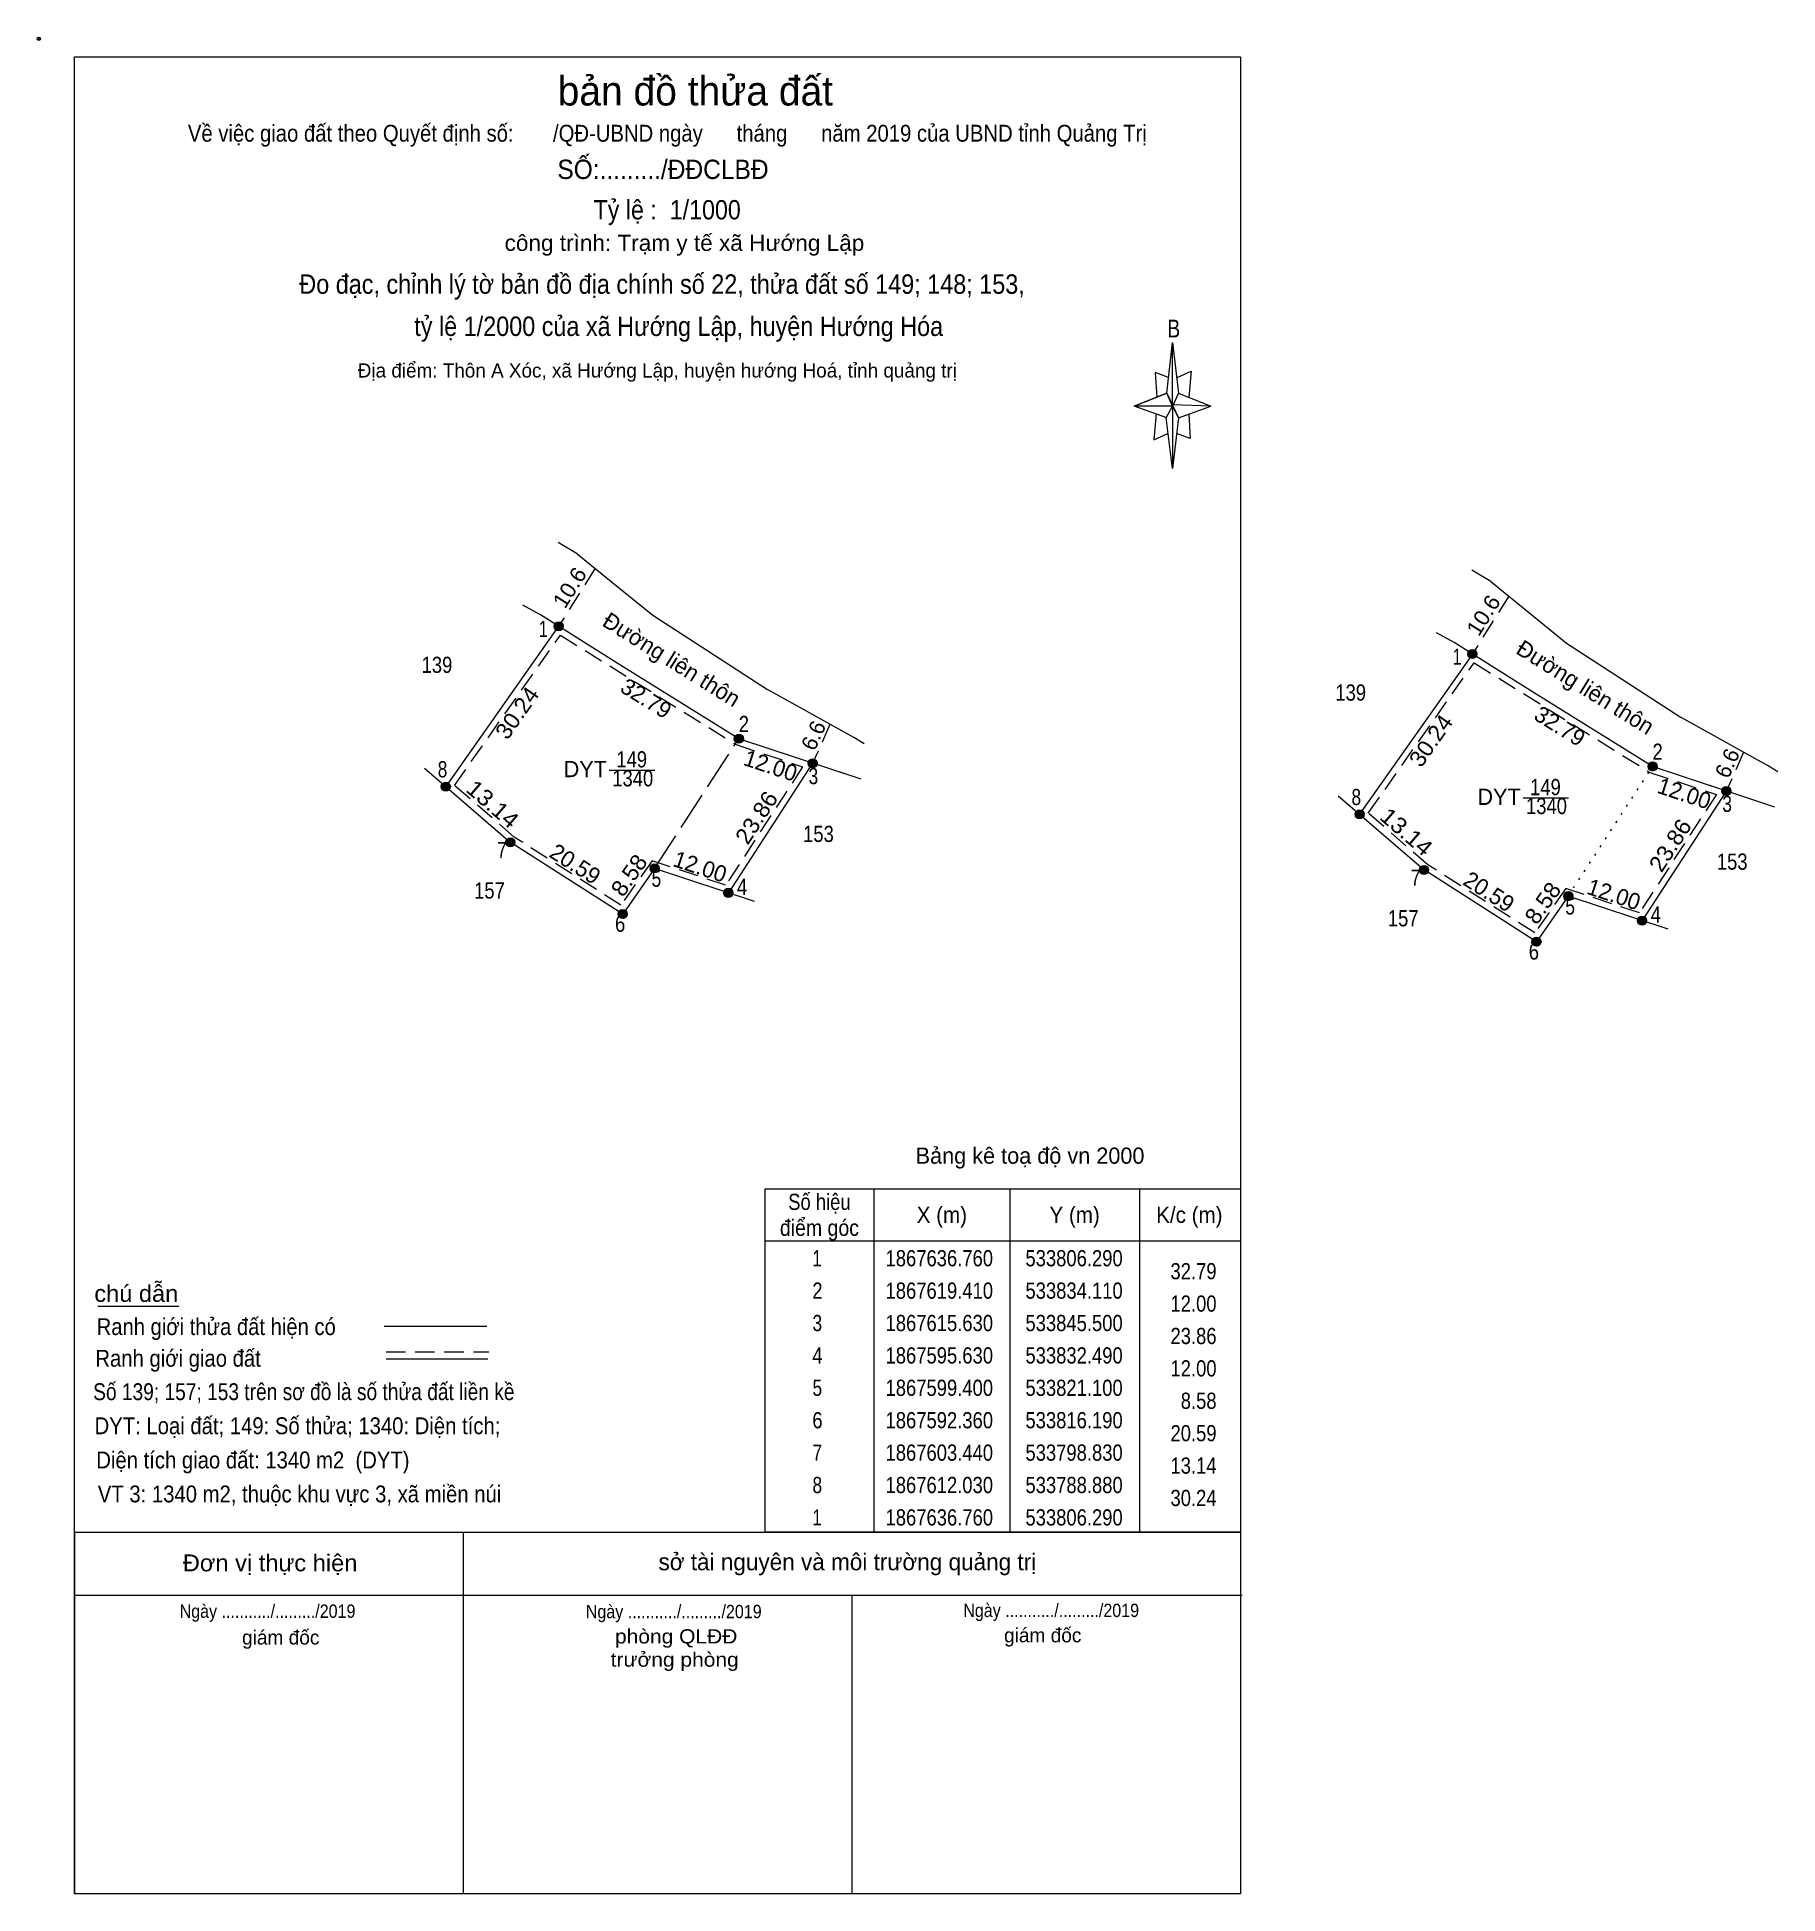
# Model space of a CAD drawing. Header units: metres. Extents: x 533585 to 533853, y 1867445 to 1867732.
import ezdxf
from ezdxf.enums import TextEntityAlignment as Align

# ---------------------------------------------------------------- set-up
doc = ezdxf.new("R2010")
doc.units = ezdxf.units.M
doc.header["$PDMODE"] = 32
doc.header["$PDSIZE"] = 0.5
for name, pattern in [('DOTTED', [1.5, 0.3, -1.2]), ('LONG_DASHED', [7.5, 6, -1.5]), ('MEDIUM_DASHED', [4.5, 3, -1.5])]:
    doc.linetypes.add(name, pattern=pattern)
for name, color, linetype, lineweight in [('1', 7, 'MEDIUM_DASHED', 13), ('10', 7, 'Continuous', 13), ('17', 7, 'Continuous', 13), ('23', 7, 'Continuous', 13), ('6', 7, 'Continuous', 13), ('61', 7, 'Continuous', 13), ('63', 7, 'Continuous', 13)]:
    doc.layers.add(name, color=color, linetype=linetype, lineweight=lineweight)

msp = doc.modelspace()

# ---------------------------------------------------------------- hatches: boundary and pattern name
at = {"layer": '63'}
for points in [[(533665.95, 1867641.04, 1), (533664.55, 1867641.04, 1)], [(533806.99, 1867636.76, 1), (533805.59, 1867636.76, 1)], [(533693.77, 1867623.69, 1), (533692.37, 1867623.69, 1)], [(533705.16, 1867619.91, 1), (533703.76, 1867619.91, 1)], [(533834.81, 1867619.41, 1), (533833.41, 1867619.41, 1)], [(533648.54, 1867616.31, 1), (533647.14, 1867616.31, 1)], [(533846.2, 1867615.63, 1), (533844.8, 1867615.63, 1)], [(533789.58, 1867612.03, 1), (533788.18, 1867612.03, 1)], [(533658.49, 1867607.72, 1), (533657.09, 1867607.72, 1)], [(533680.76, 1867603.68, 1), (533679.36, 1867603.68, 1)], [(533799.53, 1867603.44, 1), (533798.13, 1867603.44, 1)], [(533692.15, 1867599.91, 1), (533690.75, 1867599.91, 1)], [(533821.8, 1867599.4, 1), (533820.4, 1867599.4, 1)], [(533675.85, 1867596.64, 1), (533674.45, 1867596.64, 1)], [(533833.19, 1867595.63, 1), (533831.79, 1867595.63, 1)], [(533816.89, 1867592.36, 1), (533815.49, 1867592.36, 1)]]:
    msp.add_hatch(color=256, dxfattribs=at).paths.add_polyline_path(points)

# ---------------------------------------------------------------- linework, layer by layer
at = {"layer": '1'}
for points in [[(533665.52, 1867639.69), (533692.64, 1867622.78), (533702.92, 1867619.37), (533691.03, 1867601.1), (533679.67, 1867604.86), (533674.88, 1867598), (533658.39, 1867608.52), (533649.18, 1867616.48)], [(533806.56, 1867635.41), (533833.68, 1867618.5), (533843.96, 1867615.09), (533832.07, 1867596.82), (533820.71, 1867600.58), (533815.92, 1867593.72), (533799.43, 1867604.24), (533790.22, 1867612.2)]]:
    msp.add_lwpolyline(points, close=True, dxfattribs=at)
at = {"layer": '10'}
for p, q in [((533668.12, 1867652.23), (533665.18, 1867653.98)), ((533668.12, 1867652.23), (533673.36, 1867647.97)), ((533809.16, 1867647.95), (533806.22, 1867649.7)), ((533809.16, 1867647.95), (533814.4, 1867643.69)), ((533662.47, 1867642.8), (533659.73, 1867644.29)), ((533665.25, 1867641.04), (533647.84, 1867616.31)), ((533803.51, 1867638.52), (533800.77, 1867640.01)), ((533806.29, 1867636.76), (533788.88, 1867612.03)), ((533710.82, 1867623.86), (533697.47, 1867631.27)), ((533851.86, 1867619.58), (533838.51, 1867626.99)), ((533710.54, 1867617.89), (533693.07, 1867623.69)), ((533712.41, 1867622.88), (533710.82, 1867623.86)), ((533644.54, 1867619.16), (533657.79, 1867607.72)), ((533704.46, 1867619.91), (533691.45, 1867599.91)), ((533851.58, 1867613.61), (533834.11, 1867619.41)), ((533853.45, 1867618.6), (533851.86, 1867619.58)), ((533845.5, 1867615.63), (533832.49, 1867595.63)), ((533785.58, 1867614.88), (533798.83, 1867603.44)), ((533695.5, 1867598.57), (533680.06, 1867603.68)), ((533836.54, 1867594.29), (533821.1, 1867599.4))]:
    msp.add_line(p, q, dxfattribs=at)
at = {"layer": '10', "linetype": 'MEDIUM_DASHED'}
for p, q in [((533670.88, 1867649.99), (533665.25, 1867641.04)), ((533811.92, 1867645.71), (533806.29, 1867636.76)), ((533707.13, 1867625.91), (533704.46, 1867619.91)), ((533848.17, 1867621.63), (533845.5, 1867615.63))]:
    msp.add_line(p, q, dxfattribs=at)
at = {"layer": '10', "linetype": 'LONG_DASHED'}
msp.add_line((533680.06, 1867603.68), (533693.07, 1867623.69), dxfattribs=at)
at = {"layer": '10', "linetype": 'DOTTED'}
msp.add_line((533821.1, 1867599.4), (533834.11, 1867619.41), dxfattribs=at)
at = {"layer": '10'}
for points in [[(533673.36, 1867647.97), (533679.79, 1867642.74), (533697.47, 1867631.27)], [(533693.07, 1867623.69), (533674.7, 1867635.12), (533662.47, 1867642.8)], [(533814.4, 1867643.69), (533820.83, 1867638.46), (533838.51, 1867626.99)], [(533834.11, 1867619.41), (533815.74, 1867630.84), (533803.51, 1867638.52)], [(533680.06, 1867603.68), (533675.15, 1867596.64), (533657.79, 1867607.72)], [(533821.1, 1867599.4), (533816.19, 1867592.36), (533798.83, 1867603.44)]]:
    msp.add_lwpolyline(points, dxfattribs=at)
at = {"layer": '17'}
msp.add_line((533594.11, 1867536.1), (533606.61, 1867536.1), dxfattribs=at)
at = {"layer": '23'}
for p, q in [((533668.12, 1867652.23), (533673.36, 1867647.97)), ((533809.16, 1867647.95), (533814.4, 1867643.69)), ((533710.82, 1867623.86), (533697.47, 1867631.27)), ((533851.86, 1867619.58), (533838.51, 1867626.99))]:
    msp.add_line(p, q, dxfattribs=at)
for points in [[(533673.36, 1867647.97), (533679.79, 1867642.74), (533697.47, 1867631.27)], [(533711.93, 1867617.43), (533693.07, 1867623.69), (533674.7, 1867635.12), (533662.47, 1867642.8)], [(533814.4, 1867643.69), (533820.83, 1867638.46), (533838.51, 1867626.99)], [(533852.97, 1867613.15), (533834.11, 1867619.41), (533815.74, 1867630.84), (533803.51, 1867638.52)]]:
    msp.add_lwpolyline(points, dxfattribs=at)
at = {"layer": '6'}
for p, q in [((533638.35, 1867533.04), (533654.17, 1867533.04)), ((533638.61, 1867528), (533654.35, 1867528))]:
    msp.add_line(p, q, dxfattribs=at)
at = {"layer": '6', "linetype": 'MEDIUM_DASHED'}
msp.add_line((533638.61, 1867529.06), (533654.49, 1867529.06), dxfattribs=at)
at = {"layer": '61'}
for p, q in [((533759.11, 1867677.02), (533760.01, 1867684.82)), ((533760.91, 1867677.02), (533765.91, 1867675.02)), ((533759.11, 1867673.22), (533754.11, 1867675.02)), ((533760.91, 1867673.22), (533760.01, 1867665.42)), ((533762.51, 1867673.82), (533762.71, 1867670.02)), ((533762.71, 1867670.02), (533760.61, 1867670.82)), ((533590.51, 1867501.22), (533770.51, 1867501.22)), ((533590.51, 1867501.22), (533590.51, 1867445.42)), ((533650.51, 1867501.22), (533650.51, 1867445.42)), ((533590.51, 1867491.54), (533770.75, 1867491.54)), ((533591.13, 1867491.54), (533770.75, 1867491.54)), ((533710.51, 1867491.54), (533710.51, 1867445.42))]:
    msp.add_line(p, q, dxfattribs=at)
for points in [[(533590.51, 1867728.92), (533770.51, 1867728.92), (533770.51, 1867445.42), (533590.51, 1867445.42)], [(533760.01, 1867684.82), (533760.91, 1867677.02), (533760.01, 1867675.02)], [(533760.01, 1867675.02), (533754.11, 1867675.02), (533759.11, 1867677.02), (533760.91, 1867673.22), (533765.91, 1867675.02), (533760.01, 1867675.22)], [(533760.01, 1867675.02), (533760.01, 1867665.42), (533759.01, 1867673.22)]]:
    msp.add_lwpolyline(points, close=True, dxfattribs=at)
for points in [[(533759.41, 1867679.42), (533757.31, 1867680.22), (533757.61, 1867676.42)], [(533760.71, 1867679.42), (533762.91, 1867680.42), (533762.51, 1867676.42)], [(533760.01, 1867675.02), (533759.11, 1867677.02), (533754.11, 1867675.02)], [(533757.51, 1867673.82), (533757.11, 1867669.82), (533759.31, 1867670.82)], [(533760.01, 1867675.02), (533760.91, 1867673.22), (533765.91, 1867675.02)]]:
    msp.add_lwpolyline(points, dxfattribs=at)
msp.add_point((533585.01, 1867731.72), dxfattribs=at)
at = {"layer": '63'}
for p, q in [((533673.08, 1867618.86), (533680.09, 1867618.86)), ((533814.12, 1867614.58), (533821.13, 1867614.58)), ((533713.91, 1867554.22), (533713.91, 1867501.22)), ((533734.91, 1867554.22), (533734.91, 1867501.22)), ((533754.91, 1867554.22), (533754.91, 1867501.22)), ((533697.11, 1867546.22), (533770.51, 1867546.22))]:
    msp.add_line(p, q, dxfattribs=at)
msp.add_lwpolyline([(533697.11, 1867554.22), (533770.51, 1867554.22), (533770.51, 1867501.22), (533697.11, 1867501.22)], close=True, dxfattribs=at)
for centre in [(533665.25, 1867641.04), (533806.29, 1867636.76), (533693.07, 1867623.69), (533704.46, 1867619.91), (533834.11, 1867619.41), (533647.84, 1867616.31), (533845.5, 1867615.63), (533788.88, 1867612.03), (533657.79, 1867607.72), (533680.06, 1867603.68), (533798.83, 1867603.44), (533691.45, 1867599.91), (533821.1, 1867599.4), (533675.15, 1867596.64), (533832.49, 1867595.63), (533816.19, 1867592.36)]:
    msp.add_circle(centre, 0.7, dxfattribs=at)

# ---------------------------------------------------------------- texts
at = {"layer": '1', "width": 0.85}
for s, p in [('149', (533676.535, 1867619.26)), ('1340', (533676.695, 1867616.34)), ('149', (533817.575, 1867614.98)), ('1340', (533817.735, 1867612.06))]:
    msp.add_text(s, height=2.5, dxfattribs=at).set_placement(p, align=Align.CENTER)
at = {"layer": '1'}
for p in [(533669.375, 1867617.76), (533810.415, 1867613.48)]:
    msp.add_text('DYT', height=2.5, dxfattribs=at).set_placement(p, align=Align.CENTER)
at = {"layer": '6'}
for s, height, width, p in [('chú dẫn', 2.592, 1.05, (533593.59, 1867536.78)), ('Ranh giới thửa đất hiện có ', 2.592, 0.9, (533593.95, 1867531.66)), ('Ranh giới giao đất', 2.6, 0.9, (533593.75, 1867526.78)), ('Số 139; 157; 153 trên sơ đồ là số thửa đất liền kề', 2.6, 0.85, (533593.41, 1867521.62)), ('DYT: Loại đất; 149: Số thửa; 1340: Diện tích;', 2.6, 0.9, (533593.63, 1867516.36)), ('Diện tích giao đất: 1340 m2  (DYT)', 2.6, 0.9, (533593.89, 1867511.08)), ('VT 3: 1340 m2, thuộc khu vực 3, xã miền núi', 2.6, 0.9, (533594.13, 1867505.84))]:
    msp.add_text(s, height=height, dxfattribs=dict(at, width=width)).set_placement(p)
at = {"layer": '61'}
for s, height, p in [('bản đồ thửa đất', 4.5, (533686.36, 1867721.42)), ('Địa điểm: Thôn A Xóc, xã Hướng Lập, huyện hướng Hoá, tỉnh quảng trị', 2.18, (533680.49, 1867679.44)), ('sở tài nguyên và môi trường quảng trị', 2.6, (533709.82, 1867495.36)), ('giám đốc', 2.2, (533739.98, 1867484.24)), ('giám đốc', 2.2, (533622.36, 1867483.9))]:
    msp.add_text(s, height=height, dxfattribs=at).set_placement(p, align=Align.CENTER)
for s, height, width, p in [(' Về việc giao đất theo Quyết định số:       /QĐ-UBND ngày      tháng      năm 2019 của UBND tỉnh Quảng Trị', 2.6, 0.9, (533681.6, 1867715.84)), ('SỐ:........./ĐĐCLBĐ', 2.98, 0.95, (533681.36, 1867710.08)), ('Tỷ lệ :  1/1000', 2.98, 0.9, (533682.01, 1867703.84)), ('công trình: Trạm y tế xã Hướng Lập', 2.48, 1.05, (533684.675, 1867698.98)), ('Đo đạc, chỉnh lý tờ bản đồ địa chính số 22, thửa đất số 149; 148; 153, ', 3, 0.9, (533681.72, 1867692.36)), ('tỷ lệ 1/2000 của xã Hướng Lập, huyện Hướng Hóa', 3, 0.9, (533683.79, 1867685.85)), ('B', 2.756, 0.8, (533760.21, 1867685.62)), ('Đơn vị thực hiện', 2.6, 1.05, (533620.72, 1867495.2)), ('Ngày .........../........./2019', 2.06, 0.9, (533620.32, 1867488.02)), ('Ngày .........../........./2019', 2.06, 0.9, (533683.02, 1867487.96)), ('Ngày .........../........./2019', 2.06, 0.9, (533741.28, 1867488.14)), ('phòng QLĐĐ', 2.2, 1.1, (533683.4, 1867484.06)), ('trưởng phòng', 2.2, 1.1, (533683.17, 1867480.48))]:
    msp.add_text(s, height=height, dxfattribs=dict(at, width=width)).set_placement(p, align=Align.CENTER)
at = {"layer": '63'}
for s, height, rotation, width, p in [('10.6', 2.4, 57.828, 1.05, (533667.974, 1867646.386)), ('10.6', 2.4, 57.828, 1.05, (533809.014, 1867642.106)), ('30.24', 2.5, 54.854, 1.05, (533659.875, 1867626.955)), ('30.24', 2.5, 54.854, 1.05, (533800.915, 1867622.675)), ('13.14', 2.5, 319.195, 1.1, (533654.263, 1867612.654)), ('23.86', 2.5, 56.956, 1.05, (533696.842, 1867610.843)), ('13.14', 2.5, 319.195, 1.1, (533795.303, 1867608.374)), ('23.86', 2.5, 56.956, 1.05, (533837.882, 1867606.563)), ('8.58', 2.5, 55.106, 1.05, (533677.152, 1867601.905)), ('8.58', 2.5, 55.106, 1.05, (533818.192, 1867597.625))]:
    msp.add_text(s, height=height, rotation=rotation, dxfattribs=dict(at, width=width)).set_placement(p, align=Align.CENTER)
for s, width, p in [(' 1', 0.75, (533663.6, 1867639.38)), (' 1', 0.75, (533804.64, 1867635.1)), (' 2', 0.85, (533694.64, 1867624.72)), (' 2', 0.85, (533835.68, 1867620.44)), (' 8', 0.8, (533648.08, 1867617.73)), (' 3', 0.8, (533705.32, 1867616.68)), (' 8', 0.8, (533789.12, 1867613.45)), (' 3', 0.8, (533846.36, 1867612.4)), (' 7', 0.8, (533657.24, 1867605.28)), (' 5', 0.8, (533681.09, 1867600.84)), (' 4', 0.85, (533694.36, 1867599.6)), (' 7', 0.8, (533798.28, 1867601)), (' 5', 0.8, (533822.13, 1867596.56)), (' 6', 0.85, (533675.54, 1867593.89)), (' 4', 0.85, (533835.4, 1867595.32)), (' 6', 0.85, (533816.58, 1867589.61)), ('32.79', 0.85, (533766.81, 1867540.27)), ('12.00', 0.85, (533766.81, 1867535.27)), ('23.86', 0.85, (533766.81, 1867530.27)), ('12.00', 0.85, (533766.81, 1867525.27)), ('8.58', 0.85, (533766.81, 1867520.27)), ('20.59', 0.85, (533766.81, 1867515.27)), ('13.14', 0.85, (533766.81, 1867510.27)), ('30.24', 0.85, (533766.81, 1867505.27))]:
    msp.add_text(s, height=2.5, dxfattribs=dict(at, width=width)).set_placement(p, align=Align.RIGHT)
for s, height, rotation, p in [('Đường liên thôn', 2.5, 328.05, (533682.039, 1867634.854)), ('Đường liên thôn', 2.5, 328.05, (533823.074, 1867630.577)), ('32.79', 2.5, 328.05, (533678.099, 1867628.865)), ('32.79', 2.5, 328.05, (533819.139, 1867624.585)), ('6.6', 2.4, 66.011, (533705.693, 1867623.712)), ('12.00', 2.5, 341.641, (533697.581, 1867618.355)), ('6.6', 2.4, 66.011, (533846.733, 1867619.432)), ('12.00', 2.5, 341.641, (533838.621, 1867614.075)), ('20.59', 2.5, 327.452, (533667.147, 1867603.317)), ('12.00', 2.5, 341.686, (533686.702, 1867602.768)), ('20.59', 2.5, 327.452, (533808.187, 1867599.037)), ('12.00', 2.5, 341.686, (533827.742, 1867598.488))]:
    msp.add_text(s, height=height, rotation=rotation, dxfattribs=at).set_placement(p, align=Align.CENTER)
for s, width, p in [('139', 0.85, (533646.475, 1867633.85)), ('139', 0.85, (533787.515, 1867629.57)), ('153', 0.85, (533705.36, 1867607.76)), ('153', 0.85, (533846.4, 1867603.48)), ('157', 0.85, (533654.58, 1867599.02)), ('157', 0.85, (533795.62, 1867594.74)), ('Số hiệu', 0.85, (533705.51, 1867550.97)), ('điểm góc', 0.9, (533705.51, 1867546.97)), ('X (m)', 0.95, (533724.41, 1867548.97)), ('Y (m)', 0.95, (533744.905, 1867548.97)), ('K/c (m)', 0.95, (533762.61, 1867548.97)), (' 1', 0.75, (533704.805, 1867542.27)), ('1867636.760', 0.85, (533724.01, 1867542.27)), ('533806.290', 0.85, (533744.815, 1867542.27)), (' 2', 0.85, (533704.81, 1867537.27)), ('1867619.410', 0.85, (533724.01, 1867537.27)), ('533834.110', 0.85, (533744.815, 1867537.27)), (' 3', 0.8, (533704.81, 1867532.27)), ('1867615.630', 0.85, (533724.01, 1867532.27)), ('533845.500', 0.85, (533744.815, 1867532.27)), (' 4', 0.85, (533704.805, 1867527.27)), ('1867595.630', 0.85, (533724.01, 1867527.27)), ('533832.490', 0.85, (533744.815, 1867527.27)), (' 5', 0.8, (533704.81, 1867522.27)), ('1867599.400', 0.85, (533724.01, 1867522.27)), ('533821.100', 0.85, (533744.815, 1867522.27)), (' 6', 0.85, (533704.81, 1867517.27)), ('1867592.360', 0.85, (533724.01, 1867517.27)), ('533816.190', 0.85, (533744.815, 1867517.27)), (' 7', 0.8, (533704.81, 1867512.27)), ('1867603.440', 0.85, (533724.01, 1867512.27)), ('533798.830', 0.85, (533744.815, 1867512.27)), (' 8', 0.8, (533704.81, 1867507.27)), ('1867612.030', 0.85, (533724.01, 1867507.27)), ('533788.880', 0.85, (533744.815, 1867507.27)), (' 1', 0.75, (533704.805, 1867502.27)), ('1867636.760', 0.85, (533724.01, 1867502.27)), ('533806.290', 0.85, (533744.815, 1867502.27))]:
    msp.add_text(s, height=2.5, dxfattribs=dict(at, width=width)).set_placement(p, align=Align.CENTER)
msp.add_text('Bảng kê toạ độ vn 2000', height=2.5, dxfattribs=at).set_placement((533738.02, 1867558.1), align=Align.CENTER)

doc.saveas('drawing.dxf')
